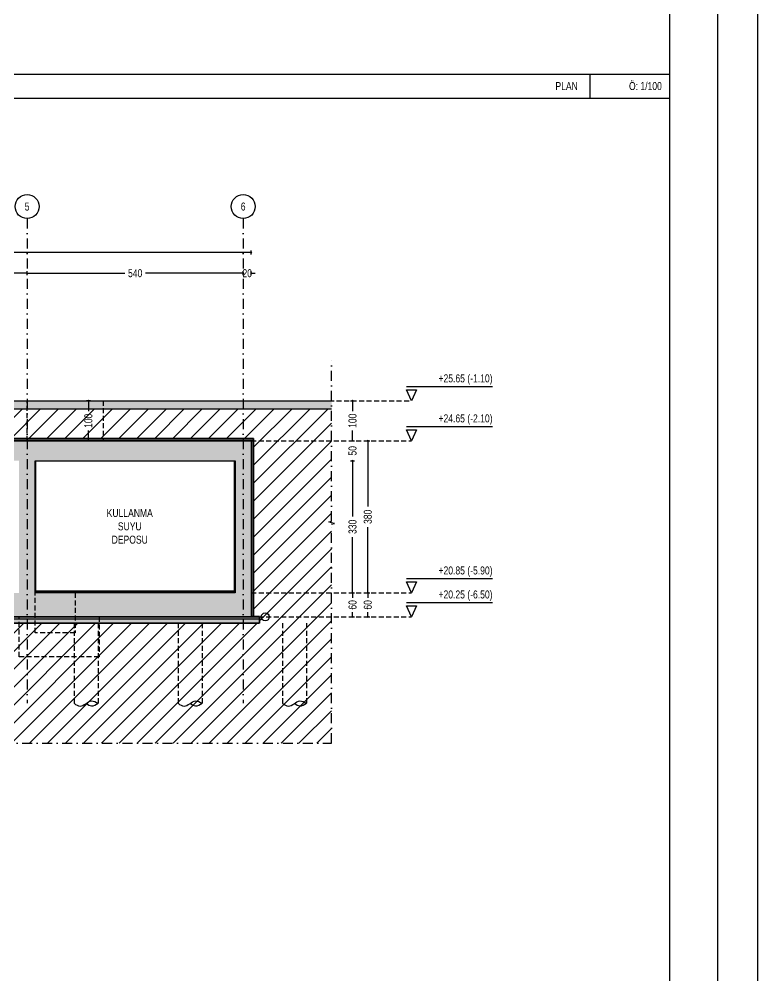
# Model space of a CAD drawing. Header units: centimetres. Extents: x 26569 to 160723, y -3143 to 14565.
# Drawn here: x 155575 to 157421, y 630 to 3021 of the extents above; entities that cross this region are included whole.
import ezdxf
from ezdxf.enums import TextEntityAlignment as Align

# ---------------------------------------------------------------- set-up
doc = ezdxf.new("R2010")
doc.units = ezdxf.units.CM
doc.header["$LTSCALE"] = 100
doc.linetypes.add('DASHDOT2', pattern=[0.5, 0.25, -0.125, 0, -0.125])
doc.linetypes.add('HIDDEN2', pattern=[0.1875, 0.125, -0.0625])
for name, color, linetype in [('A-ANNO-DIMS', 187, 'Continuous'), ('A-ANNO-GRID', 155, 'DASHDOT2'), ('A-ANNO-TEXT', 50, 'Continuous'), ('A-ANNO-TTBL', 157, 'Continuous'), ('A-ELEV-01', 255, 'Continuous'), ('A-FNSH-TILE', 63, 'Continuous'), ('A-HATCH', 253, 'Continuous'), ('A-WALL-INSL', 249, 'Continuous'), ('M-PIPE', 235, 'Continuous'), ('S-CONC', 5, 'Continuous'), ('S-HTCH', 8, 'Continuous')]:
    doc.layers.add(name, color=color, linetype=linetype)
doc.styles.add('Fields_100', font='act_simplex.shx', dxfattribs={"width": 0.8, "height": 20})
doc.dimstyles.new('FIELDS_100', dxfattribs={"dimscale": 0, "dimtxt": 20, "dimasz": 5, "dimexe": 5, "dimexo": 5, "dimgap": 5, "dimtad": 0, "dimdec": 0, "dimzin": 0, "dimdsep": 46, "dimtxsty": 'Fields_100', "dimblk": 'DOT', "dimcen": 0.09, "dimclrt": 50, "dimadec": 0, "dimazin": 0, "dimtfac": 1, "dimtdec": 0, "dimtix": 1, "dimtofl": 0, "dimtmove": 1, "dimatfit": 3, "dimfxl": 5, "dimfxlon": 1, "dimtolj": 1, "dimtzin": 0, "dimarcsym": 0})
pattern_1 = [(45, (129817.816, 6797.92), (-4.490128, 4.490128), []), (45, (129822.306, 6797.92), (-4.490128, 4.490128), [3.175, -1.5875])]

# ---------------------------------------------------------------- blocks, each defined once
blk = doc.blocks.new('_Dot')
at = {"color": 0, "linetype": 'ByBlock', "lineweight": -2}
blk.add_line((-0.5, 0), (-1, 0), dxfattribs=at)
at = {"color": 0, "linetype": 'ByBlock', "const_width": 0.5}
blk.add_lwpolyline([(-0.25, 0, 1), (0.25, 0, 1)], format="xyb", close=True, dxfattribs=at)
blk = doc.blocks.new('*D609')
at = {"layer": 'A-ANNO-DIMS', "color": 0, "lineweight": -2, "transparency": 16777216}
for p, q in [((155262.2, 2380.6), (155262.2, 2390.6)), ((155267.2, 2385.6), (155402.8, 2385.6)), ((155589.7, 2385.6), (155454, 2385.6)), ((155594.7, 2380.6), (155594.7, 2390.6))]:
    blk.add_line(p, q, dxfattribs=at)
at = {"layer": 'DEFPOINTS', "color": 0, "transparency": 16777216}
for p in [(155262.2, 2385.6), (155262.2, 2077.8, 0), (155594.7, 2077.8)]:
    blk.add_point(p, dxfattribs=at)
at = {"layer": 'A-ANNO-DIMS', "color": 0, "lineweight": -2, "transparency": 16777216, "xscale": 5, "yscale": 5, "zscale": 5, "rotation": 180}
blk.add_blockref('_Dot', (155262.2, 2385.6), dxfattribs=at)
at = {"layer": 'A-ANNO-DIMS', "color": 0, "lineweight": -2, "transparency": 16777216, "xscale": 5, "yscale": 5, "zscale": 5}
blk.add_blockref('_Dot', (155594.7, 2385.6), dxfattribs=at)
at = {"layer": 'A-ANNO-DIMS', "color": 50, "transparency": 16777216, "insert": (155428.4, 2385.6), "char_height": 20, "attachment_point": 5, "style": 'Fields_100'}
blk.add_mtext('\\A1;333', dxfattribs=at)
blk = doc.blocks.new('*D610')
at = {"layer": 'A-ANNO-DIMS', "color": 0, "lineweight": -2, "transparency": 16777216}
for p, q in [((155594.7, 2380.6), (155594.7, 2390.6)), ((155599.7, 2385.6), (155839.1, 2385.6)), ((156129.7, 2385.6), (155890.2, 2385.6)), ((156134.7, 2380.6), (156134.7, 2390.6))]:
    blk.add_line(p, q, dxfattribs=at)
at = {"layer": 'DEFPOINTS', "color": 0, "transparency": 16777216}
for p in [(156134.7, 2385.6), (155594.7, 2077.8), (156134.7, 2077.8)]:
    blk.add_point(p, dxfattribs=at)
at = {"layer": 'A-ANNO-DIMS', "color": 0, "lineweight": -2, "transparency": 16777216, "xscale": 5, "yscale": 5, "zscale": 5, "rotation": 180}
blk.add_blockref('_Dot', (155594.7, 2385.6), dxfattribs=at)
at = {"layer": 'A-ANNO-DIMS', "color": 0, "lineweight": -2, "transparency": 16777216, "xscale": 5, "yscale": 5, "zscale": 5}
blk.add_blockref('_Dot', (156134.7, 2385.6), dxfattribs=at)
at = {"layer": 'A-ANNO-DIMS', "color": 50, "transparency": 16777216, "insert": (155864.7, 2385.6), "char_height": 20, "attachment_point": 5, "style": 'Fields_100'}
blk.add_mtext('\\A1;540', dxfattribs=at)
blk = doc.blocks.new('*D612')
at = {"layer": 'A-ANNO-DIMS', "color": 0, "lineweight": -2, "transparency": 16777216}
for p, q in [((154029.7, 2432.4), (154029.7, 2442.4)), ((156154.7, 2432.4), (156154.7, 2442.4)), ((154034.7, 2437.4), (155060.5, 2437.4)), ((156149.7, 2437.4), (155123.8, 2437.4))]:
    blk.add_line(p, q, dxfattribs=at)
at = {"layer": 'DEFPOINTS', "color": 0, "transparency": 16777216}
for p in [(154029.7, 2437.4), (154029.7, 2077.8), (156154.7, 2077.8, 0)]:
    blk.add_point(p, dxfattribs=at)
at = {"layer": 'A-ANNO-DIMS', "color": 0, "lineweight": -2, "transparency": 16777216, "xscale": 5, "yscale": 5, "zscale": 5, "rotation": 180}
blk.add_blockref('_Dot', (154029.7, 2437.4), dxfattribs=at)
at = {"layer": 'A-ANNO-DIMS', "color": 0, "lineweight": -2, "transparency": 16777216, "xscale": 5, "yscale": 5, "zscale": 5}
blk.add_blockref('_Dot', (156154.7, 2437.4), dxfattribs=at)
at = {"layer": 'A-ANNO-DIMS', "color": 50, "transparency": 16777216, "insert": (155092.2, 2437.4), "char_height": 20, "attachment_point": 5, "style": 'Fields_100'}
blk.add_mtext('\\A1;2125', dxfattribs=at)
blk = doc.blocks.new('*D614')
at = {"layer": 'A-ANNO-DIMS', "color": 0, "lineweight": -2, "transparency": 16777216}
for p, q in [((156129.7, 2385.6), (156124.7, 2385.6)), ((156134.7, 2380.6), (156134.7, 2390.6)), ((156154.7, 2380.6), (156154.7, 2390.6)), ((156159.7, 2385.6), (156164.7, 2385.6))]:
    blk.add_line(p, q, dxfattribs=at)
at = {"layer": 'DEFPOINTS', "color": 0, "transparency": 16777216}
for p in [(156154.7, 2385.6), (156134.7, 2077.8), (156154.7, 2077.8)]:
    blk.add_point(p, dxfattribs=at)
at = {"layer": 'A-ANNO-DIMS', "color": 0, "lineweight": -2, "transparency": 16777216, "xscale": 5, "yscale": 5, "zscale": 5}
blk.add_blockref('_Dot', (156134.7, 2385.6), dxfattribs=at)
at = {"layer": 'A-ANNO-DIMS', "color": 0, "lineweight": -2, "transparency": 16777216, "xscale": 5, "yscale": 5, "zscale": 5, "rotation": 180}
blk.add_blockref('_Dot', (156154.7, 2385.6), dxfattribs=at)
at = {"layer": 'A-ANNO-DIMS', "color": 50, "transparency": 16777216, "insert": (156144.7, 2385.6), "char_height": 20, "attachment_point": 5, "style": 'Fields_100'}
blk.add_mtext('\\A1;20', dxfattribs=at)
blk = doc.blocks.new('*D564')
at = {"layer": 'A-ANNO-DIMS', "color": 0, "lineweight": -2, "transparency": 16777216}
for p, q in [((156403, 1966.9), (156413, 1966.9)), ((156408, 1971.9), (156408, 1976.9)), ((156403, 1916.9), (156413, 1916.9)), ((156408, 1911.9), (156408, 1906.9))]:
    blk.add_line(p, q, dxfattribs=at)
at = {"layer": 'DEFPOINTS', "color": 0, "transparency": 16777216}
for p in [(156079.7, 1966.9), (156039.7, 1916.9), (156408, 1916.9)]:
    blk.add_point(p, dxfattribs=at)
at = {"layer": 'A-ANNO-DIMS', "color": 0, "lineweight": -2, "transparency": 16777216, "xscale": 5, "yscale": 5, "zscale": 5}
for p, rotation in [((156408, 1966.9), 270), ((156408, 1916.9), 90)]:
    blk.add_blockref('_Dot', p, dxfattribs=dict(at, rotation=rotation))
at = {"layer": 'A-ANNO-DIMS', "color": 50, "transparency": 16777216, "insert": (156408, 1941.9), "char_height": 20, "attachment_point": 5, "rotation": 90, "style": 'Fields_100'}
blk.add_mtext('\\A1;50', dxfattribs=at)
blk = doc.blocks.new('*D565')
at = {"layer": 'A-ANNO-DIMS', "color": 0, "lineweight": -2, "transparency": 16777216}
for p, q in [((156403, 1916.9), (156413, 1916.9)), ((156408, 1911.9), (156408, 1777.5)), ((156408, 1591.9), (156408, 1726.3)), ((156403, 1586.9), (156413, 1586.9))]:
    blk.add_line(p, q, dxfattribs=at)
at = {"layer": 'DEFPOINTS', "color": 0, "transparency": 16777216}
for p in [(156039.7, 1916.9), (156079.7, 1586.9), (156408, 1586.9)]:
    blk.add_point(p, dxfattribs=at)
at = {"layer": 'A-ANNO-DIMS', "color": 0, "lineweight": -2, "transparency": 16777216, "xscale": 5, "yscale": 5, "zscale": 5}
for p, rotation in [((156408, 1916.9), 90), ((156408, 1586.9), 270)]:
    blk.add_blockref('_Dot', p, dxfattribs=dict(at, rotation=rotation))
at = {"layer": 'A-ANNO-DIMS', "color": 50, "transparency": 16777216, "insert": (156408, 1751.9), "char_height": 20, "attachment_point": 5, "rotation": 90, "style": 'Fields_100'}
blk.add_mtext('\\A1;330', dxfattribs=at)
blk = doc.blocks.new('*D566')
at = {"layer": 'A-ANNO-DIMS', "color": 0, "lineweight": -2, "transparency": 16777216}
for p, q in [((156403, 1586.9), (156413, 1586.9)), ((156408, 1581.9), (156408, 1574.8)), ((156408, 1531.9), (156408, 1538.9)), ((156403, 1526.9), (156413, 1526.9))]:
    blk.add_line(p, q, dxfattribs=at)
at = {"layer": 'DEFPOINTS', "color": 0, "transparency": 16777216}
for p in [(156079.7, 1586.9), (156079.7, 1526.9), (156408, 1526.9)]:
    blk.add_point(p, dxfattribs=at)
at = {"layer": 'A-ANNO-DIMS', "color": 0, "lineweight": -2, "transparency": 16777216, "xscale": 5, "yscale": 5, "zscale": 5}
for p, rotation in [((156408, 1586.9), 90), ((156408, 1526.9), 270)]:
    blk.add_blockref('_Dot', p, dxfattribs=dict(at, rotation=rotation))
at = {"layer": 'A-ANNO-DIMS', "color": 50, "transparency": 16777216, "insert": (156408, 1556.9), "char_height": 20, "attachment_point": 5, "rotation": 90, "style": 'Fields_100'}
blk.add_mtext('\\A1;60', dxfattribs=at)
blk = doc.blocks.new('*D567')
at = {"layer": 'A-ANNO-DIMS', "color": 0, "lineweight": -2, "transparency": 16777216}
for p, q in [((156441.1, 1966.9), (156451.1, 1966.9)), ((156446.1, 1961.9), (156446.1, 1802.5)), ((156446.1, 1591.9), (156446.1, 1751.3)), ((156441.1, 1586.9), (156451.1, 1586.9))]:
    blk.add_line(p, q, dxfattribs=at)
at = {"layer": 'DEFPOINTS', "color": 0, "transparency": 16777216}
for p in [(156079.7, 1966.9), (156079.7, 1586.9), (156446.1, 1586.9)]:
    blk.add_point(p, dxfattribs=at)
at = {"layer": 'A-ANNO-DIMS', "color": 0, "lineweight": -2, "transparency": 16777216, "xscale": 5, "yscale": 5, "zscale": 5}
for p, rotation in [((156446.1, 1966.9), 90), ((156446.1, 1586.9), 270)]:
    blk.add_blockref('_Dot', p, dxfattribs=dict(at, rotation=rotation))
at = {"layer": 'A-ANNO-DIMS', "color": 50, "transparency": 16777216, "insert": (156446.1, 1776.9), "char_height": 20, "attachment_point": 5, "rotation": 90, "style": 'Fields_100'}
blk.add_mtext('\\A1;380', dxfattribs=at)
blk = doc.blocks.new('*D568')
at = {"layer": 'A-ANNO-DIMS', "color": 0, "lineweight": -2, "transparency": 16777216}
for p, q in [((156441.1, 1586.9), (156451.1, 1586.9)), ((156446.1, 1581.9), (156446.1, 1574.8)), ((156446.1, 1531.9), (156446.1, 1538.9)), ((156441.1, 1526.9), (156451.1, 1526.9))]:
    blk.add_line(p, q, dxfattribs=at)
at = {"layer": 'DEFPOINTS', "color": 0, "transparency": 16777216}
for p in [(156079.7, 1586.9), (156079.7, 1526.9), (156446.1, 1526.9)]:
    blk.add_point(p, dxfattribs=at)
at = {"layer": 'A-ANNO-DIMS', "color": 0, "lineweight": -2, "transparency": 16777216, "xscale": 5, "yscale": 5, "zscale": 5}
for p, rotation in [((156446.1, 1586.9), 90), ((156446.1, 1526.9), 270)]:
    blk.add_blockref('_Dot', p, dxfattribs=dict(at, rotation=rotation))
at = {"layer": 'A-ANNO-DIMS', "color": 50, "transparency": 16777216, "insert": (156446.1, 1556.9), "char_height": 20, "attachment_point": 5, "rotation": 90, "style": 'Fields_100'}
blk.add_mtext('\\A1;60', dxfattribs=at)
blk = doc.blocks.new('*D570')
at = {"layer": 'A-ANNO-DIMS', "color": 0, "lineweight": -2, "transparency": 16777216}
for p, q in [((155752.8, 2066.9), (155742.8, 2066.9)), ((155747.8, 2061.9), (155747.8, 2040.9)), ((155747.8, 1971.9), (155747.8, 1992.8)), ((155752.8, 1966.9), (155742.8, 1966.9))]:
    blk.add_line(p, q, dxfattribs=at)
at = {"layer": 'DEFPOINTS', "color": 0, "transparency": 16777216}
for p in [(155747.8, 2066.9), (155774.1, 2066.9), (155774.1, 1966.9)]:
    blk.add_point(p, dxfattribs=at)
at = {"layer": 'A-ANNO-DIMS', "color": 0, "lineweight": -2, "transparency": 16777216, "xscale": 5, "yscale": 5, "zscale": 5}
for p, rotation in [((155747.8, 2066.9), 90), ((155747.8, 1966.9), 270)]:
    blk.add_blockref('_Dot', p, dxfattribs=dict(at, rotation=rotation))
at = {"layer": 'A-ANNO-DIMS', "color": 50, "transparency": 16777216, "insert": (155747.8, 2016.9), "char_height": 20, "attachment_point": 5, "rotation": 90, "style": 'Fields_100'}
blk.add_mtext('\\A1;100', dxfattribs=at)
blk = doc.blocks.new('JET GROUT')
at = {"linetype": 'HIDDEN2'}
for points in [[(-30, 0), (-30, -200)], [(30, 0), (30, -200)]]:
    blk.add_lwpolyline(points, dxfattribs=at)
blk.add_spline([(-30, -200), (-15.3, -207.2), (13.4, -194.1), (30, -200)], degree=3)
blk.add_open_spline([(0, -200.3), (4.4, -203.3), (14.5, -209.5), (24.5, -203.3), (30, -200)], degree=3, knots=[179.801197, 179.801197, 179.801197, 179.801197, 259.646208, 355.156763, 355.156763, 355.156763, 355.156763])
blk = doc.blocks.new('*D563')
at = {"layer": 'A-ANNO-DIMS', "color": 0, "lineweight": -2, "transparency": 16777216}
for p, q in [((156403, 2066.9), (156413, 2066.9)), ((156408, 2061.9), (156408, 2040.9)), ((156408, 1971.9), (156408, 1992.8)), ((156403, 1966.9), (156413, 1966.9))]:
    blk.add_line(p, q, dxfattribs=at)
at = {"layer": 'DEFPOINTS', "color": 0, "transparency": 16777216}
for p in [(156079.7, 2066.9), (156039.7, 1966.9), (156408, 1966.9)]:
    blk.add_point(p, dxfattribs=at)
at = {"layer": 'A-ANNO-DIMS', "color": 0, "lineweight": -2, "transparency": 16777216, "xscale": 5, "yscale": 5, "zscale": 5}
for p, rotation in [((156408, 2066.9), 90), ((156408, 1966.9), 270)]:
    blk.add_blockref('_Dot', p, dxfattribs=dict(at, rotation=rotation))
at = {"layer": 'A-ANNO-DIMS', "color": 50, "transparency": 16777216, "insert": (156408, 2016.9), "char_height": 20, "attachment_point": 5, "rotation": 90, "style": 'Fields_100'}
blk.add_mtext('\\A1;100', dxfattribs=at)

msp = doc.modelspace()

# ---------------------------------------------------------------- hatches: boundary and pattern name
at = {"layer": 'A-HATCH'}
h = msp.add_hatch(dxfattribs=at)
h.set_pattern_fill('LINE', color=256, scale=10, angle=45, style=0)
h.set_pattern_definition([(45, (129817.816, 7308.036), (-22.45064, 22.45064), [])])
h.paths.add_polyline_path([(153828.66, 2046.88), (156355.66, 2046.88), (156355.66, 1210.89), (153828.66, 1210.89)])
h.paths.add_polyline_path([(154023.66, 1972.88), (156160.66, 1972.88), (156160.66, 1527.88), (156175.66, 1527.88), (156175.66, 1510.88), (154009.66, 1510.88), (154009.66, 1526.89), (154023.66, 1526.89)], flags=16)
at = {"layer": 'A-WALL-INSL', "linetype": 'HIDDEN2', "ltscale": 0.5}
h = msp.add_hatch(dxfattribs=at)
h.set_pattern_fill('HONEY', color=256, scale=0.4, style=0)
h.set_pattern_definition([(0, (129817.8159, 7308.0364), (1.905, 1.09985226), [1.27, -2.54]), (120, (129817.8159, 7308.0364), (-1.904999996, 1.099852265), [1.27, -2.54]), (60, (129817.8159, 7308.0364), (4e-09, 2.199704523), [-2.54, 1.27])])
h.paths.add_polyline_path([(156160.66, 1526.89), (156160.66, 1967.88), (156155.66, 1967.88), (156155.66, 1526.89)])
at = {"layer": 'S-HTCH'}
h = msp.add_hatch(dxfattribs=at)
h.set_pattern_fill('ANSI33', color=256)
h.set_pattern_definition(pattern_1)
h.paths.add_polyline_path([(156355.66, 2066.88), (153828.66, 2066.88), (153828.66, 2046.88), (156355.66, 2046.88)])
h = msp.add_hatch(dxfattribs=at)
h.set_pattern_fill('AR-CONC', color=256, scale=0.1, style=0)
h.set_pattern_definition([(50, (129817.816, 6797.92), (18.218467, -1.5939086), [1.905, -20.955]), (355, (129817.816, 6797.92), (-3.524342, 19.105685), [1.524, -16.764058]), (100.451445, (129819.334, 6797.787), (14.694125, 17.511775), [1.619001, -17.809024]), (46.1842, (129817.816, 6803), (27.107904, -4.204233), [2.8575, -31.4325]), (96.63556, (129820.075, 6802.65), (23.740413, 24.742612), [2.428502, -26.71356]), (351.18415, (129817.816, 6803), (23.740413, 24.742612), [2.285997, -25.145973]), (21, (129820.356, 6801.73), (15.161439, -10.22652), [1.905, -20.955]), (326, (129820.356, 6801.73), (6.180203, 18.418797), [1.524, -16.764]), (71.451445, (129821.62, 6800.878), (21.341642, 8.192277), [1.619001, -17.808994]), (37.5, (129817.816, 6797.92), (0.3088603, 8.4555039), [0, -16.5608, 0, -17.018, 0, -16.8275]), (7.5, (129817.816, 6797.92), (6.6819663, 10.0180575), [0, -9.7028, 0, -16.1798, 0, -6.4135]), (327.5, (129812.152, 6797.92), (13.5590595, -0.5728744), [0, -6.35, 0, -19.812, 0, -26.289]), (317.5, (129809.612, 6797.92), (14.812918, 2.542649), [0, -8.255, 0, -13.1572, 0, -18.669])])
h.paths.add_polyline_path([(156160.66, 1972.88), (154028.66, 1972.88), (154028.66, 1967.88), (156160.66, 1967.88)])
h = msp.add_hatch(dxfattribs=at)
h.set_pattern_fill('ANSI33', color=256)
h.set_pattern_definition(pattern_1)
h.paths.add_polyline_path([(155614.66, 1916.89), (156114.66, 1916.89), (156114.67, 1586.9), (155614.66, 1586.9)], flags=16)
h.paths.add_polyline_path([(154464.66, 1586.88), (154464.66, 1916.88), (155574.66, 1916.88), (155574.66, 1586.88)], flags=16)
h.paths.add_polyline_path([(154069.66, 1586.88), (154069.66, 1916.88), (154424.66, 1916.88), (154424.66, 1586.88)], flags=16)
h.paths.add_polyline_path([(154029.66, 1966.88), (156154.66, 1966.88), (156154.66, 1526.89), (154029.66, 1526.89)])
h = msp.add_hatch(dxfattribs=at)
h.set_pattern_fill('AR-CONC', color=256, scale=0.1, style=0)
h.set_pattern_definition([(50, (131362.816, 6797.934), (18.218467, -1.5939086), [1.905, -20.955]), (355, (131362.816, 6797.934), (-3.524342, 19.105685), [1.524, -16.764058]), (100.451445, (131364.334, 6797.802), (14.694125, 17.511775), [1.619001, -17.809024]), (46.1842, (131362.816, 6803.014), (27.107904, -4.204233), [2.8575, -31.4325]), (96.63556, (131365.075, 6802.664), (23.740413, 24.742612), [2.428502, -26.71356]), (351.18415, (131362.816, 6803.014), (23.740413, 24.742612), [2.285997, -25.145973]), (21, (131365.356, 6801.744), (15.161439, -10.22652), [1.905, -20.955]), (326, (131365.356, 6801.744), (6.180203, 18.418797), [1.524, -16.764]), (71.451445, (131366.62, 6800.892), (21.341642, 8.192277), [1.619001, -17.808994]), (37.5, (131362.816, 6797.9345), (0.3088603, 8.4555039), [0, -16.5608, 0, -17.018, 0, -16.8275]), (7.5, (131362.816, 6797.9345), (6.6819663, 10.0180575), [0, -9.7028, 0, -16.1798, 0, -6.4135]), (327.5, (131357.152, 6797.9345), (13.5590595, -0.5728744), [0, -6.35, 0, -19.812, 0, -26.289]), (317.5, (131354.612, 6797.934), (14.812918, 2.542649), [0, -8.255, 0, -13.1572, 0, -18.669])])
h.paths.add_polyline_path([(156114.67, 1590.9), (155614.66, 1590.9), (155614.66, 1586.9), (156114.67, 1586.9)])
h = msp.add_hatch(dxfattribs=at)
h.set_pattern_fill('AR-CONC', color=256, scale=0.1, style=0)
h.set_pattern_definition([(50, (153827.664, 1276.889), (18.21847, -1.59391), [1.905, -20.955]), (355, (153827.664, 1276.889), (-3.52434, 19.10568), [1.524, -16.76406]), (100.45144, (153829.182, 1276.756), (14.69412, 17.51178), [1.619, -17.80902]), (46.1842, (153827.664, 1281.97), (27.1079, -4.20423), [2.8575, -31.4325]), (96.6356, (153829.923, 1281.619), (23.7404, 24.7426), [2.4285, -26.71356]), (351.1842, (153827.664, 1281.97), (23.7404, 24.7426), [2.286, -25.14597]), (21, (153830.204, 1280.699), (15.16144, -10.22652), [1.905, -20.955]), (326, (153830.204, 1280.699), (6.1802, 18.4188), [1.524, -16.764]), (71.45144, (153831.467, 1279.847), (21.34164, 8.19228), [1.619, -17.809]), (37.5, (153827.664, 1276.889), (0.30886, 8.455504), [0, -16.5608, 0, -17.018, 0, -16.8275]), (7.5, (153827.664, 1276.889), (6.681966, 10.018057), [0, -9.7028, 0, -16.1798, 0, -6.4135]), (327.5, (153822, 1276.889), (13.55906, -0.572874), [0, -6.35, 0, -19.812, 0, -26.289]), (317.5, (153819.46, 1276.889), (14.81292, 2.54265), [0, -8.255, 0, -13.1572, 0, -18.669])])
h.paths.add_polyline_path([(156174.66, 1520.88), (154009.66, 1520.89), (154009.66, 1510.89), (156174.66, 1510.88)])
h.paths.add_polyline_path([(156174.66, 1526.89), (154009.66, 1526.89), (154009.66, 1521.89), (156174.66, 1521.89)])

# ---------------------------------------------------------------- linework, layer by layer
at = {"layer": 'A-ANNO-DIMS', "linetype": 'HIDDEN2'}
for p, q in [((156255.66, 2066.88), (156555.22, 2066.88)), ((156154.66, 1966.88), (156555.22, 1966.88)), ((156154.66, 1586.88), (156555.22, 1586.88)), ((156154.66, 1526.88), (156555.22, 1526.88))]:
    msp.add_line(p, q, dxfattribs=at)
at = {"layer": 'A-ANNO-DIMS', "elevation": 0}
for points in [[(156757.86, 2101.88), (156542.72, 2101.88)], [(156757.86, 2001.88), (156542.72, 2001.88)], [(156757.86, 1621.88), (156542.72, 1621.88)], [(156757.86, 1561.88), (156542.72, 1561.88)]]:
    msp.add_lwpolyline(points, dxfattribs=at)
for points in [[(156555.22, 2066.88), (156542.72, 2094.38), (156567.72, 2094.38)], [(156555.22, 1966.88), (156542.72, 1994.38), (156567.72, 1994.38)], [(154023.66, 1972.88), (156160.66, 1972.88), (156160.66, 1527.88), (156175.66, 1527.88), (156175.66, 1510.88), (154009.66, 1510.88), (154009.66, 1526.89), (154023.66, 1526.89)], [(156555.22, 1586.88), (156542.72, 1614.38), (156567.72, 1614.38)], [(156555.22, 1526.88), (156542.72, 1554.38), (156567.72, 1554.38)]]:
    msp.add_lwpolyline(points, close=True, dxfattribs=at)
at = {"layer": 'A-ANNO-GRID'}
for p, q in [((155594.66, 2522.29), (155594.66, 1310.89)), ((156134.66, 2522.29), (156134.66, 1310.89))]:
    msp.add_line(p, q, dxfattribs=at)
at = {"layer": 'A-ANNO-GRID', "elevation": 0}
msp.add_lwpolyline([(153828.66, 2166.88), (153828.66, 1766.02), (153835.63, 1764.16), (153828.66, 1762.29), (153821.7, 1760.42), (153828.66, 1758.56), (153828.66, 1210.89), (156355.66, 1210.89), (156355.66, 1758.56), (156362.63, 1760.42), (156355.66, 1762.29), (156348.7, 1764.16), (156355.66, 1766.02), (156355.66, 2166.88)], dxfattribs=at)
at = {"layer": 'A-ANNO-GRID', "linetype": 'Continuous', "ltscale": 10}
for centre in [(155594.66, 2552.29), (156134.66, 2552.29)]:
    msp.add_circle(centre, 30, dxfattribs=at)
at = {"layer": 'A-ANNO-TTBL'}
for p, q in [((153201.03, 2883.34), (157201.03, 2883.34)), ((157001.03, 2883.34), (157001.03, 2823.34)), ((153201.02, 2823.34), (157201.02, 2823.34))]:
    msp.add_line(p, q, dxfattribs=at)
for points in [[(157421.04, -3142.83), (157421.04, 9557.17), (26568.76, 9557.19), (26568.76, -3142.81)], [(157321.04, -3042.83), (157321.04, 9457.17), (26668.76, 9457.19), (26668.76, -3042.81)]]:
    msp.add_lwpolyline(points, close=True, dxfattribs=at)
msp.add_lwpolyline([(153201.03, -2922.85), (157201.03, -2922.85), (157201.02, 5917.18)], dxfattribs=at)
at = {"layer": 'A-ELEV-01', "linetype": 'HIDDEN2'}
for p, q in [((155594.66, 1966.88), (155594.66, 2066.88)), ((155784.66, 2066.88), (155784.66, 1966.88)), ((155614.66, 1486.88), (155614.66, 1586.88)), ((155714.66, 1586.88), (155714.66, 1486.88)), ((155714.66, 1486.88), (155614.66, 1486.88))]:
    msp.add_line(p, q, dxfattribs=at)
at = {"layer": 'A-ELEV-01', "linetype": 'HIDDEN2', "elevation": 0}
msp.add_lwpolyline([(155774.66, 1526.88), (155774.66, 1426.88), (155574.66, 1426.88), (155574.66, 1526.88)], dxfattribs=at)
at = {"layer": 'A-FNSH-TILE'}
for p, q in [((155615.66, 1591.88), (155615.66, 1916.88)), ((155616.66, 1591.88), (155616.66, 1916.88)), ((156112.67, 1591.88), (156112.67, 1916.88)), ((156113.67, 1591.88), (156113.67, 1916.88)), ((155614.66, 1591.88), (156114.67, 1591.88)), ((155614.66, 1590.88), (156114.67, 1590.88))]:
    msp.add_line(p, q, dxfattribs=at)
at = {"layer": 'A-WALL-INSL'}
for p, q in [((156155.66, 1527.88), (156155.66, 1967.88)), ((156175.66, 1527.88), (156155.66, 1527.88)), ((156175.66, 1521.88), (156175.66, 1527.88))]:
    msp.add_line(p, q, dxfattribs=at)
at = {"layer": 'A-WALL-INSL', "linetype": 'HIDDEN2', "ltscale": 0.5, "const_width": 1, "elevation": 0}
msp.add_lwpolyline([(156175.16, 1521.88), (156175.16, 1527.38), (156155.16, 1527.38), (156155.16, 1967.38), (154029.16, 1967.38), (154029.16, 1522.14), (154011.16, 1522.14), (154011.16, 1521.39)], dxfattribs=at)
at = {"layer": 'A-WALL-INSL', "ltscale": 0.5, "elevation": 0}
msp.add_lwpolyline([(156160.66, 1526.89), (156160.66, 1967.88), (156155.66, 1967.88), (156155.66, 1526.89)], close=True, dxfattribs=at)
at = {"layer": 'A-WALL-INSL', "linetype": 'HIDDEN2', "ltscale": 0.5, "const_width": 1}
msp.add_lwpolyline([(154009.66, 1521.39), (156174.66, 1521.38)], dxfattribs=at)
at = {"layer": 'M-PIPE'}
msp.add_circle((156189.66, 1526.88), 10, dxfattribs=at)
at = {"layer": 'S-CONC'}
for p, q in [((153828.66, 2066.88), (156355.66, 2066.88)), ((153828.66, 2046.88), (156355.66, 2046.88)), ((156160.66, 1972.88), (154023.66, 1972.88)), ((156160.66, 1967.88), (154023.66, 1967.88)), ((156160.66, 1967.88), (156160.66, 1972.88)), ((156174.66, 1526.89), (156174.66, 1521.88)), ((156174.66, 1520.88), (156174.66, 1510.88))]:
    msp.add_line(p, q, dxfattribs=at)
at = {"layer": 'S-CONC', "elevation": 0}
for points in [[(154029.66, 1966.88), (156154.66, 1966.88), (156154.66, 1526.89), (154029.66, 1526.89), (154029.66, 1966.88)], [(155614.66, 1916.89), (156114.66, 1916.89), (156114.67, 1586.9), (155614.66, 1586.9), (155614.66, 1916.89)], [(154009.66, 1526.89), (156174.66, 1526.88)], [(154009.66, 1521.89), (156174.66, 1521.88)], [(156174.66, 1520.88), (154009.66, 1520.89), (154009.66, 1510.89), (156174.66, 1510.88)]]:
    msp.add_lwpolyline(points, dxfattribs=at)

# ---------------------------------------------------------------- block references
at = {"layer": 'A-ELEV-01'}
for p in [(155742.16, 1510.88), (156002.16, 1510.88), (156263.03, 1510.88)]:
    msp.add_blockref('JET GROUT', p, dxfattribs=at)

# ---------------------------------------------------------------- texts
at = {"layer": 'A-ANNO-DIMS', "color": 50, "char_height": 20, "attachment_point": 9, "style": 'Fields_100'}
for s, insert in [('+25.65 (-1.10)', (156757.86, 2106.88)), ('+24.65 (-2.10)', (156757.86, 2006.88)), ('+20.85 (-5.90)', (156757.86, 1626.88)), ('+20.25 (-6.50)', (156757.86, 1566.88))]:
    msp.add_mtext_dynamic_manual_height_columns(s, width=226.336, gutter_width=100, heights=[0], dxfattribs=dict(at, insert=insert))
at = {"layer": 'A-ANNO-GRID', "color": 50, "style": 'Fields_100', "width": 0.8}
for s, p in [('5', (155594.66, 2552.29)), ('6', (156134.66, 2552.29))]:
    msp.add_text(s, height=20, rotation=359.92667, dxfattribs=at).set_placement(p, align=Align.MIDDLE_CENTER)
at = {"layer": 'A-ANNO-TEXT', "char_height": 20, "style": 'Fields_100'}
for s, width, gutter_width, insert, attachment_point in [('PLAN', 200.3885, 12.5, (156971.03, 2853.34), 6), ('Ö: 1/100', 416.0558, 12.5, (157181.03, 2853.34), 6), ('KULLANMA SUYU DEPOSU', 93.7535, 100, (155851.11, 1796.54), 2)]:
    msp.add_mtext_dynamic_manual_height_columns(s, width=width, gutter_width=gutter_width, heights=[0], dxfattribs=dict(at, insert=insert, attachment_point=attachment_point))

# ---------------------------------------------------------------- dimensions: what is measured, and where the dimension line sits
at = {"layer": 'A-ANNO-DIMS'}
for base, p1, p2, angle, picture, middle in [((154029.66, 2437.38), (156154.66, 2077.83), (154029.66, 2077.83), 180, '*D612', (155092.16, 2437.38)), ((155262.16402063, 2385.62948852), (155594.66402063, 2077.83069952), (155262.16402063, 2077.83069952, 0), 180, '*D609', (155428.41402063, 2385.62948852)), ((155747.83, 2066.88), (155774.11, 1966.88), (155774.11, 2066.88), 90, '*D570', (155747.83, 2016.88)), ((156407.95, 1966.88), (156079.74, 2066.88), (156039.74, 1966.88), 270, '*D563', (156407.95, 2016.88)), ((156407.95, 1916.88), (156079.74, 1966.88), (156039.74, 1916.88), 270, '*D564', (156407.95, 1941.88)), ((156446.09, 1586.88), (156079.74, 1966.88), (156079.74, 1586.88), 270, '*D567', (156446.09, 1776.88)), ((156407.95, 1586.88), (156039.74, 1916.88), (156079.74, 1586.88), 270, '*D565', (156407.95, 1751.88)), ((156407.95, 1526.89), (156079.74, 1586.88), (156079.74, 1526.89), 270, '*D566', (156407.95, 1556.88)), ((156446.09, 1526.88), (156079.74, 1586.88), (156079.74, 1526.88), 270, '*D568', (156446.09, 1556.88))]:
    dim = msp.add_linear_dim(base=base, p1=p1, p2=p2, angle=angle, dimstyle='FIELDS_100', override={"dimscale": 1}, dxfattribs=at)
    dim.commit()
    dim.dimension.update_dxf_attribs({"geometry": picture, "text_midpoint": middle})
for base, p1, p2, picture, middle in [((156134.66, 2385.63), (155594.66, 2077.83), (156134.66, 2077.83), '*D610', (155864.66, 2385.63)), ((156154.66, 2385.63), (156134.66, 2077.83), (156154.66, 2077.83), '*D614', (156144.66, 2385.63))]:
    dim = msp.add_linear_dim(base=base, p1=p1, p2=p2, dimstyle='FIELDS_100', override={"dimscale": 1}, dxfattribs=at)
    dim.commit()
    dim.dimension.update_dxf_attribs({"geometry": picture, "text_midpoint": middle})

doc.saveas('drawing.dxf')
